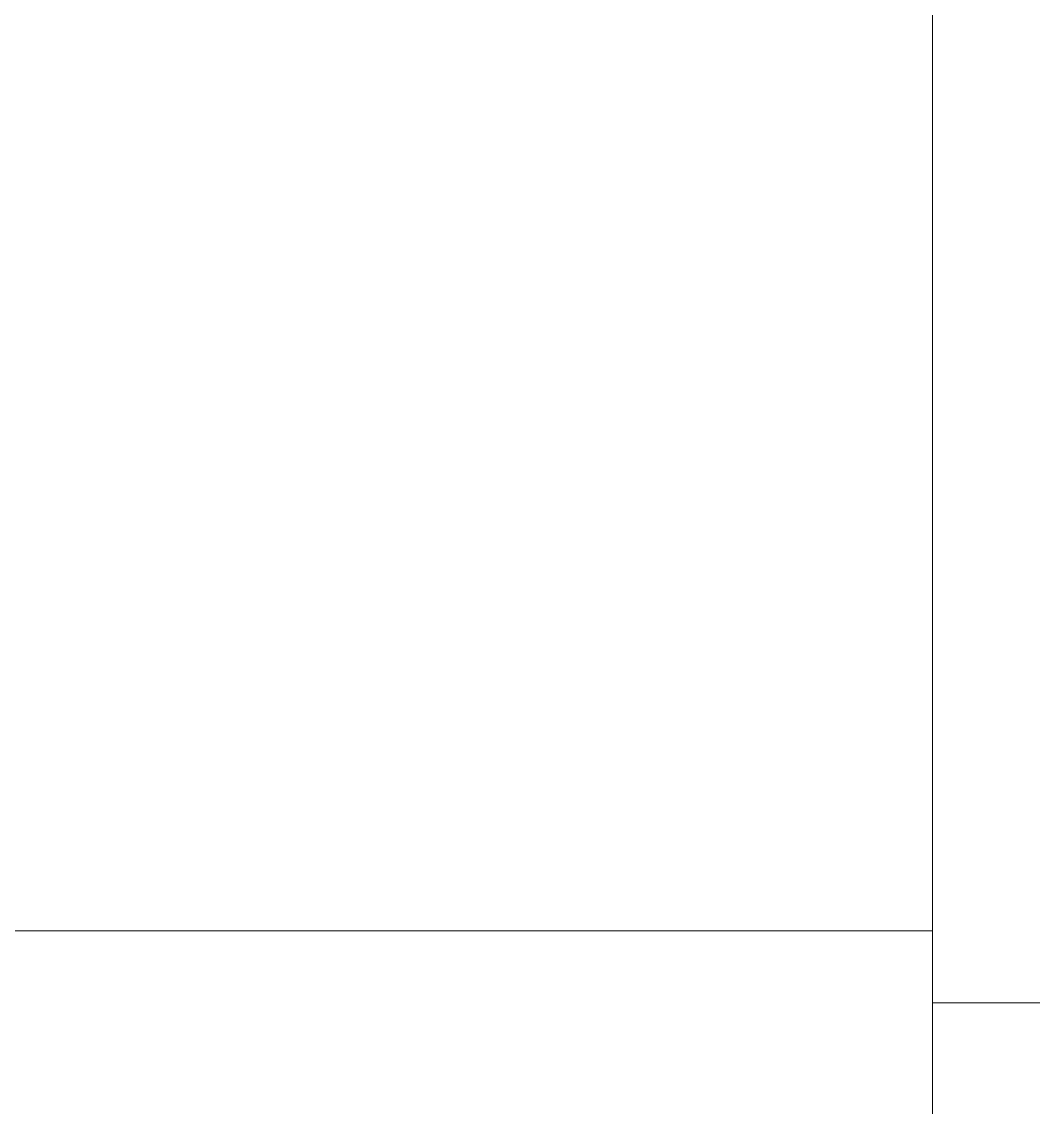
# Model space of a CAD drawing. Header units: millimetres. Extents: x -220592 to 404889, y -217665 to 38245.
# Drawn here: x 7637.93 to 7651.98, y -48056.97 to -48041.9 of the extents above; entities that cross this region are included whole.
import ezdxf

# ---------------------------------------------------------------- set-up
doc = ezdxf.new("R2010")
doc.units = ezdxf.units.MM
doc.linetypes.add('XKITLINE00', pattern=[0])
doc.layers.add('000 - 0_HIDE_OBJ_FRAMING_DEF_SUB_1', color=7, linetype='Continuous')

# ---------------------------------------------------------------- blocks, each defined once
blk = doc.blocks.new('*A13472')
at = {"layer": '000 - 0_HIDE_OBJ_FRAMING_DEF_SUB_1', "color": 7, "linetype": 'XKITLINE00', "lineweight": 0}
blk.add_line((-87.063349, 154.690388), (-87.063349, 182.690405), dxfattribs=at)
blk = doc.blocks.new('*A13532')
at = {"layer": '000 - 0_HIDE_OBJ_FRAMING_DEF_SUB_1', "color": 7, "linetype": 'XKITLINE00', "lineweight": 0}
for p in [(-166.903349, 155.690388), (-87.063349, 154.690388)]:
    blk.add_line(p, (-87.063349, 155.690388), dxfattribs=at)
blk = doc.blocks.new('*A14585')
at = {"layer": '000 - 0_HIDE_OBJ_FRAMING_DEF_SUB_1', "color": 7, "linetype": 'XKITLINE00', "lineweight": 0}
for p, q in [((-87.063349, 154.690388), (-83.063349, 154.690388)), ((-87.063349, 152.690388), (-87.063349, 154.690388)), ((-83.063349, 154.690388), (-83.063349, 152.690388)), ((-83.063349, 152.690388), (-87.063349, 152.690388))]:
    blk.add_line(p, q, dxfattribs=at)

msp = doc.modelspace()

# ---------------------------------------------------------------- block references
at = {"color": 7, "lineweight": 0}
for name in ['*A13472', '*A13532', '*A14585']:
    msp.add_blockref(name, (7737.6457, -48210.2152), dxfattribs=at)

doc.saveas('drawing.dxf')
